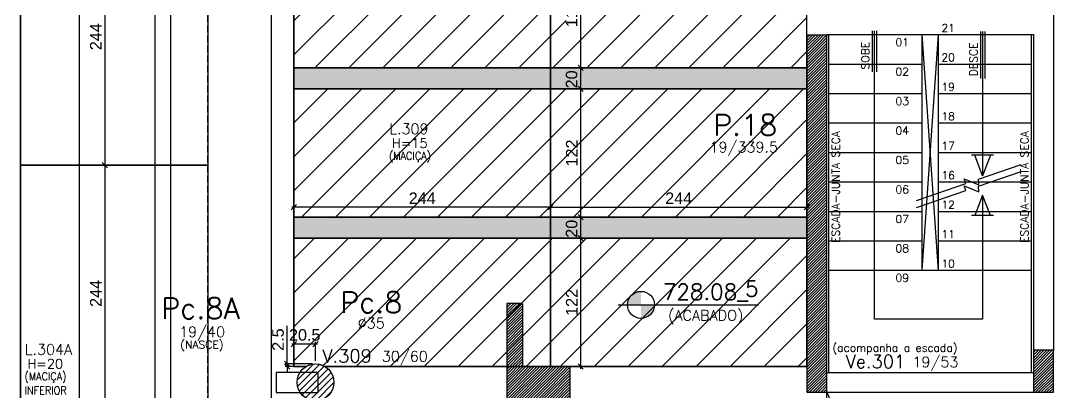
# Model space of a CAD drawing. Extents: x 534 to 8035, y 2354 to 7562.
# Drawn here: x 4747 to 5729, y 5914 to 6268 of the extents above; entities that cross this region are included whole.
import ezdxf
from ezdxf.enums import TextEntityAlignment as Align

# ---------------------------------------------------------------- set-up
doc = ezdxf.new("R2010")
doc.units = 0
doc.linetypes.add('HIDDEN', pattern=[9.525, 6.35, -3.175])
doc.layers.get('0').update_dxf_attribs({"color": 9, "linetype": 'CONTINUOUS'})
doc.layers.get('DEFPOINTS').update_dxf_attribs({"linetype": 'CONTINUOUS'})
for name, color, linetype in [('CORTE-FORMA', 1, 'CONTINUOUS'), ('ESCADA', 8, 'CONTINUOUS'), ('FO-HACHURA_PILAR-CONT', 252, 'CONTINUOUS'), ('FO-HACHURA_PILAR-MORRE', 252, 'CONTINUOUS'), ('FO-TEXTO-LAJES', 152, 'CONTINUOUS'), ('FO-TEXTO-VIGAS', 3, 'CONTINUOUS'), ('NIVEL-ARQUITETURA', 3, 'CONTINUOUS'), ('P-C', 1, 'CONTINUOUS'), ('P-M', 7, 'CONTINUOUS'), ('P-N', 5, 'CONTINUOUS'), ('Painéis', 200, 'CONTINUOUS'), ('Reaproveitamento', 251, 'CONTINUOUS'), ('TEXTO', 3, 'CONTINUOUS'), ('TIRAS REESCORAMENTO', 252, 'CONTINUOUS')]:
    doc.layers.add(name, color=color, linetype=linetype)
for name, color, linetype, lineweight in [('FO-Textos dos pilares', 3, 'CONTINUOUS', 20), ('FO-Vigas', 2, 'CONTINUOUS', 30), ('SEM LAJE', 8, 'CONTINUOUS', 30)]:
    doc.layers.add(name, color=color, linetype=linetype, lineweight=lineweight)
doc.styles.add('ARIAL', font='arial.ttf')
doc.styles.add('ROMANS', font='romans.shx')
doc.dimstyles.new('COTA LAJE', dxfattribs={"dimtxt": 11, "dimasz": 5, "dimexe": 2, "dimexo": 3, "dimgap": 3, "dimtad": 3, "dimdec": 1, "dimzin": 12, "dimdsep": 46, "dimtxsty": 'ARIAL', "dimblk": 'OBLIQUE', "dimcen": 10, "dimdle": 2, "dimclrd": 5, "dimclre": 5, "dimclrt": 2, "dimadec": 0, "dimazin": 3, "dimtfac": 1, "dimtdec": 1, "dimtmove": 0, "dimatfit": 3, "dimldrblk": 'OBLIQUE', "dimfxl": 1, "dimlwd": -1, "dimlwe": -1, "dimarcsym": 1})
pattern_1 = [(45, (-8897.1667, 12460.0115), (-1.32582521, 1.32582521), [])]

# ---------------------------------------------------------------- blocks, each defined once
blk = doc.blocks.new('_Oblique')
at = {"color": 0, "linetype": 'ByBlock', "lineweight": -2}
blk.add_line((-0.5, -0.5), (0.5, 0.5), dxfattribs=at)
blk = doc.blocks.new('*D464')
at = {"layer": 'DEFPOINTS', "color": 0, "linetype": 'Continuous', "transparency": 16777216}
for p in [(5250.68, 6060.83), (5279.49, 6060.83), (5250.68, 5938.83)]:
    blk.add_point(p, dxfattribs=at)
at = {"layer": 'Painéis', "color": 5, "linetype": 'Continuous', "transparency": 16777216}
for p, q in [((5279.49, 5936.83), (5279.49, 6062.83)), ((5253.68, 6060.83), (5281.49, 6060.83)), ((5253.68, 5938.83), (5281.49, 5938.83))]:
    blk.add_line(p, q, dxfattribs=at)
at = {"layer": 'Painéis', "color": 5, "linetype": 'Continuous', "transparency": 16777216, "xscale": 5, "yscale": 5, "zscale": 5}
for p, rotation in [((5279.49, 6060.83), 90), ((5279.49, 5938.83), 270)]:
    blk.add_blockref('_Oblique', p, dxfattribs=dict(at, rotation=rotation))
at = {"layer": 'Painéis', "color": 2, "linetype": 'Continuous', "transparency": 16777216, "insert": (5270.97, 5999.83), "char_height": 11, "attachment_point": 5, "rotation": 90, "style": 'ARIAL'}
blk.add_mtext('122', dxfattribs=at)
blk = doc.blocks.new('*D465')
at = {"layer": 'DEFPOINTS', "color": 0, "linetype": 'Continuous', "transparency": 16777216}
for p in [(5250.68, 6080.83), (5279.49, 6080.83), (5250.68, 6060.83)]:
    blk.add_point(p, dxfattribs=at)
at = {"layer": 'Painéis', "color": 5, "linetype": 'Continuous', "transparency": 16777216}
for p, q in [((5279.49, 6058.83), (5279.49, 6082.83)), ((5253.68, 6080.83), (5281.49, 6080.83)), ((5253.68, 6060.83), (5281.49, 6060.83))]:
    blk.add_line(p, q, dxfattribs=at)
at = {"layer": 'Painéis', "color": 5, "linetype": 'Continuous', "transparency": 16777216, "xscale": 5, "yscale": 5, "zscale": 5}
for p, rotation in [((5279.49, 6080.83), 90), ((5279.49, 6060.83), 270)]:
    blk.add_blockref('_Oblique', p, dxfattribs=dict(at, rotation=rotation))
at = {"layer": 'Painéis', "color": 2, "linetype": 'Continuous', "transparency": 16777216, "insert": (5270.88, 6069.83), "char_height": 11, "attachment_point": 5, "rotation": 90, "style": 'ARIAL'}
blk.add_mtext('20', dxfattribs=at)
blk = doc.blocks.new('*D466')
at = {"layer": 'DEFPOINTS', "color": 0, "linetype": 'Continuous', "transparency": 16777216}
for p in [(5250.68, 6202.83), (5279.49, 6202.83), (5250.68, 6080.83)]:
    blk.add_point(p, dxfattribs=at)
at = {"layer": 'Painéis', "color": 5, "linetype": 'Continuous', "transparency": 16777216}
for p, q in [((5253.68, 6202.83), (5281.49, 6202.83)), ((5279.49, 6078.83), (5279.49, 6204.83)), ((5253.68, 6080.83), (5281.49, 6080.83))]:
    blk.add_line(p, q, dxfattribs=at)
at = {"layer": 'Painéis', "color": 5, "linetype": 'Continuous', "transparency": 16777216, "xscale": 5, "yscale": 5, "zscale": 5}
for p, rotation in [((5279.49, 6202.83), 90), ((5279.49, 6080.83), 270)]:
    blk.add_blockref('_Oblique', p, dxfattribs=dict(at, rotation=rotation))
at = {"layer": 'Painéis', "color": 2, "linetype": 'Continuous', "transparency": 16777216, "insert": (5270.97, 6141.83), "char_height": 11, "attachment_point": 5, "rotation": 90, "style": 'ARIAL'}
blk.add_mtext('122', dxfattribs=at)
blk = doc.blocks.new('*D467')
at = {"layer": 'DEFPOINTS', "color": 0, "linetype": 'Continuous', "transparency": 16777216}
for p in [(5250.68, 6222.83), (5279.49, 6222.83), (5250.68, 6202.83)]:
    blk.add_point(p, dxfattribs=at)
at = {"layer": 'Painéis', "color": 5, "linetype": 'Continuous', "transparency": 16777216}
for p, q in [((5253.68, 6222.83), (5281.49, 6222.83)), ((5279.49, 6200.83), (5279.49, 6224.83)), ((5253.68, 6202.83), (5281.49, 6202.83))]:
    blk.add_line(p, q, dxfattribs=at)
at = {"layer": 'Painéis', "color": 5, "linetype": 'Continuous', "transparency": 16777216, "xscale": 5, "yscale": 5, "zscale": 5}
for p, rotation in [((5279.49, 6222.83), 90), ((5279.49, 6202.83), 270)]:
    blk.add_blockref('_Oblique', p, dxfattribs=dict(at, rotation=rotation))
at = {"layer": 'Painéis', "color": 2, "linetype": 'Continuous', "transparency": 16777216, "insert": (5270.88, 6211.83), "char_height": 11, "attachment_point": 5, "rotation": 90, "style": 'ARIAL'}
blk.add_mtext('20', dxfattribs=at)
blk = doc.blocks.new('*D468')
at = {"layer": 'DEFPOINTS', "color": 0, "linetype": 'Continuous', "transparency": 16777216}
for p in [(5250.68, 6338.33), (5279.49, 6338.33), (5250.68, 6222.83)]:
    blk.add_point(p, dxfattribs=at)
at = {"layer": 'Painéis', "color": 5, "linetype": 'Continuous', "transparency": 16777216}
for p, q in [((5253.68, 6338.33), (5281.49, 6338.33)), ((5279.49, 6220.83), (5279.49, 6340.33)), ((5253.68, 6222.83), (5281.49, 6222.83))]:
    blk.add_line(p, q, dxfattribs=at)
at = {"layer": 'Painéis', "color": 5, "linetype": 'Continuous', "transparency": 16777216, "xscale": 5, "yscale": 5, "zscale": 5}
for p, rotation in [((5279.49, 6338.33), 90), ((5279.49, 6222.83), 270)]:
    blk.add_blockref('_Oblique', p, dxfattribs=dict(at, rotation=rotation))
at = {"layer": 'Painéis', "color": 2, "linetype": 'Continuous', "transparency": 16777216, "insert": (5270.88, 6280.58), "char_height": 11, "attachment_point": 5, "rotation": 90, "style": 'ARIAL'}
blk.add_mtext('115.5', dxfattribs=at)
blk = doc.blocks.new('*D473')
at = {"layer": 'DEFPOINTS', "color": 0, "linetype": 'Continuous', "transparency": 16777216}
for p in [(5494.68, 6090.32), (5250.68, 6080.83), (5494.68, 6080.83)]:
    blk.add_point(p, dxfattribs=at)
at = {"layer": 'Painéis', "color": 5, "linetype": 'Continuous', "transparency": 16777216}
for p, q in [((5250.68, 6083.83), (5250.68, 6092.32)), ((5494.68, 6083.83), (5494.68, 6092.32)), ((5248.68, 6090.32), (5496.68, 6090.32))]:
    blk.add_line(p, q, dxfattribs=at)
at = {"layer": 'Painéis', "color": 5, "linetype": 'Continuous', "transparency": 16777216, "xscale": 5, "yscale": 5, "zscale": 5, "rotation": 180}
blk.add_blockref('_Oblique', (5250.68, 6090.32), dxfattribs=at)
at = {"layer": 'Painéis', "color": 5, "linetype": 'Continuous', "transparency": 16777216, "xscale": 5, "yscale": 5, "zscale": 5}
blk.add_blockref('_Oblique', (5494.68, 6090.32), dxfattribs=at)
at = {"layer": 'Painéis', "color": 2, "linetype": 'Continuous', "transparency": 16777216, "insert": (5372.68, 6098.84), "char_height": 11, "attachment_point": 5, "style": 'ARIAL'}
blk.add_mtext('244', dxfattribs=at)
blk = doc.blocks.new('*D474')
at = {"layer": 'DEFPOINTS', "color": 0, "linetype": 'Continuous', "transparency": 16777216}
for p in [(5006.68, 6090.32), (5006.68, 6080.83), (5250.68, 6080.83)]:
    blk.add_point(p, dxfattribs=at)
at = {"layer": 'Painéis', "color": 5, "linetype": 'Continuous', "transparency": 16777216}
for p, q in [((5006.68, 6083.83), (5006.68, 6092.32)), ((5250.68, 6083.83), (5250.68, 6092.32)), ((5252.68, 6090.32), (5004.68, 6090.32))]:
    blk.add_line(p, q, dxfattribs=at)
at = {"layer": 'Painéis', "color": 5, "linetype": 'Continuous', "transparency": 16777216, "xscale": 5, "yscale": 5, "zscale": 5, "rotation": 180}
blk.add_blockref('_Oblique', (5006.68, 6090.32), dxfattribs=at)
at = {"layer": 'Painéis', "color": 5, "linetype": 'Continuous', "transparency": 16777216, "xscale": 5, "yscale": 5, "zscale": 5}
blk.add_blockref('_Oblique', (5250.68, 6090.32), dxfattribs=at)
at = {"layer": 'Painéis', "color": 2, "linetype": 'Continuous', "transparency": 16777216, "insert": (5128.68, 6098.84), "char_height": 11, "attachment_point": 5, "style": 'ARIAL'}
blk.add_mtext('244', dxfattribs=at)
blk = doc.blocks.new('*D475')
at = {"layer": 'DEFPOINTS', "color": 0, "linetype": 'Continuous', "transparency": 16777216}
for p in [(5000.18, 5941.36), (5018.11, 5938.83), (5027.18, 5941.36)]:
    blk.add_point(p, dxfattribs=at)
at = {"layer": 'Painéis', "color": 5, "linetype": 'Continuous', "transparency": 16777216}
for p, q in [((5000.18, 5941.36), (5000.18, 5977.66)), ((5024.18, 5941.36), (4998.18, 5941.36)), ((5015.11, 5938.83), (4998.18, 5938.83)), ((5000.18, 5938.83), (5000.18, 5941.36)), ((5000.18, 5938.83), (5000.18, 5933.83))]:
    blk.add_line(p, q, dxfattribs=at)
at = {"layer": 'Painéis', "color": 5, "linetype": 'Continuous', "transparency": 16777216, "xscale": 5, "yscale": 5, "zscale": 5}
for p, rotation in [((5000.18, 5941.36), 270), ((5000.18, 5938.83), 90)]:
    blk.add_blockref('_Oblique', p, dxfattribs=dict(at, rotation=rotation))
at = {"layer": 'Painéis', "color": 2, "linetype": 'Continuous', "transparency": 16777216, "insert": (4991.57, 5964.51), "char_height": 11, "attachment_point": 5, "rotation": 90, "style": 'ARIAL'}
blk.add_mtext('2.5', dxfattribs=at)
blk = doc.blocks.new('*D476')
at = {"layer": 'DEFPOINTS', "color": 0, "linetype": 'Continuous', "transparency": 16777216}
for p in [(5006.68, 5960.25), (5006.68, 5938.83), (5027.18, 5941.36)]:
    blk.add_point(p, dxfattribs=at)
at = {"layer": 'Painéis', "color": 5, "linetype": 'Continuous', "transparency": 16777216}
for p, q in [((5029.18, 5960.25), (5004.68, 5960.25)), ((5006.68, 5941.83), (5006.68, 5962.25)), ((5027.18, 5944.36), (5027.18, 5962.25))]:
    blk.add_line(p, q, dxfattribs=at)
at = {"layer": 'Painéis', "color": 5, "linetype": 'Continuous', "transparency": 16777216, "xscale": 5, "yscale": 5, "zscale": 5, "rotation": 180}
blk.add_blockref('_Oblique', (5006.68, 5960.25), dxfattribs=at)
at = {"layer": 'Painéis', "color": 5, "linetype": 'Continuous', "transparency": 16777216, "xscale": 5, "yscale": 5, "zscale": 5}
blk.add_blockref('_Oblique', (5027.18, 5960.25), dxfattribs=at)
at = {"layer": 'Painéis', "color": 2, "linetype": 'Continuous', "transparency": 16777216, "insert": (5016.93, 5968.86), "char_height": 11, "attachment_point": 5, "style": 'ARIAL'}
blk.add_mtext('20.5', dxfattribs=at)
blk = doc.blocks.new('*D684')
at = {"layer": 'DEFPOINTS', "color": 0, "linetype": 'Continuous', "transparency": 16777216}
for p in [(4802.68, 6374.36), (4802.68, 6130.36), (4826.67, 6130.36)]:
    blk.add_point(p, dxfattribs=at)
at = {"layer": 'Painéis', "color": 5, "linetype": 'Continuous', "transparency": 16777216}
for p, q in [((4826.67, 6376.36), (4826.67, 6128.36)), ((4805.68, 6374.36), (4828.67, 6374.36)), ((4805.68, 6130.36), (4828.67, 6130.36))]:
    blk.add_line(p, q, dxfattribs=at)
at = {"layer": 'Painéis', "color": 5, "linetype": 'Continuous', "transparency": 16777216, "xscale": 5, "yscale": 5, "zscale": 5}
for p, rotation in [((4826.67, 6374.36), 90), ((4826.67, 6130.36), 270)]:
    blk.add_blockref('_Oblique', p, dxfattribs=dict(at, rotation=rotation))
at = {"layer": 'Painéis', "color": 2, "linetype": 'Continuous', "transparency": 16777216, "insert": (4818.15, 6252.36), "char_height": 11, "attachment_point": 5, "rotation": 90, "style": 'ARIAL'}
blk.add_mtext('244', dxfattribs=at)
blk = doc.blocks.new('*D685')
at = {"layer": 'DEFPOINTS', "color": 0, "linetype": 'Continuous', "transparency": 16777216}
for p in [(4802.68, 6130.36), (4802.68, 5886.36), (4826.67, 5886.36)]:
    blk.add_point(p, dxfattribs=at)
at = {"layer": 'Painéis', "color": 5, "linetype": 'Continuous', "transparency": 16777216}
for p, q in [((4826.67, 6132.36), (4826.67, 5884.36)), ((4805.68, 6130.36), (4828.67, 6130.36)), ((4805.68, 5886.36), (4828.67, 5886.36))]:
    blk.add_line(p, q, dxfattribs=at)
at = {"layer": 'Painéis', "color": 5, "linetype": 'Continuous', "transparency": 16777216, "xscale": 5, "yscale": 5, "zscale": 5}
for p, rotation in [((4826.67, 6130.36), 90), ((4826.67, 5886.36), 270)]:
    blk.add_blockref('_Oblique', p, dxfattribs=dict(at, rotation=rotation))
at = {"layer": 'Painéis', "color": 2, "linetype": 'Continuous', "transparency": 16777216, "insert": (4818.15, 6008.36), "char_height": 11, "attachment_point": 5, "rotation": 90, "style": 'ARIAL'}
blk.add_mtext('244', dxfattribs=at)

msp = doc.modelspace()

# ---------------------------------------------------------------- hatches: boundary and pattern name
at = {"layer": 'CORTE-FORMA'}
h = msp.add_hatch(dxfattribs=at)
h.set_pattern_fill('ANSI31', color=70, scale=15)
h.set_pattern_definition(pattern_1)
h.paths.add_polyline_path([(5224.19, 5908.83), (5224.19, 5842.33), (5209.19, 5842.33), (5209.19, 5998.83), (5224.19, 5998.83), (5224.19, 5938.83), (5269.19, 5938.83), (5269.19, 5908.83)])
at = {"layer": 'FO-HACHURA_PILAR-CONT'}
h = msp.add_hatch(dxfattribs=at)
h.set_pattern_fill('ANSI31', color=256, scale=15)
h.set_pattern_definition(pattern_1)
h.paths.add_polyline_path([(5513.68, 6253.86), (5504.18, 6253.86), (5494.68, 6253.86), (5494.68, 6084.11), (5494.68, 5914.36), (5504.18, 5914.36), (5513.68, 5914.36), (5513.68, 6084.11)])
h = msp.add_hatch(dxfattribs=at)
h.set_pattern_fill('ANSI31', color=256, scale=15)
h.set_pattern_definition(pattern_1)
h.paths.add_polyline_path([(5729.15, 5954.36), (5719.65, 5954.36), (5710.15, 5954.36), (5710.15, 5934.36), (5710.15, 5914.36), (5719.65, 5914.36), (5729.15, 5914.36), (5729.15, 5934.36)])
at = {"layer": 'FO-HACHURA_PILAR-MORRE'}
h = msp.add_hatch(dxfattribs=at)
h.set_pattern_fill('ANSI31', color=256, scale=35)
h.set_pattern_definition([(45, (-9108.887, 12460.0115), (-3.0935922, 3.0935922), [])])
edge = h.paths.add_edge_path()
edge.add_arc((5027.18, 5923.86), 17.5, 0, 360)
at = {"layer": 'NIVEL-ARQUITETURA'}
h = msp.add_hatch(color=1, dxfattribs=at)
h.paths.add_polyline_path([(5348.67, 5992.58), (5349.64, 5997.49), (5336.82, 5997.49), (5336.82, 5988.56), (5342.14, 5985.92), (5345.89, 5988.42)])
h.paths.add_polyline_path([(5336.82, 5988.56), (5336.82, 5984.66), (5341.72, 5985.64), (5342.14, 5985.92)])
h.paths.add_polyline_path([(5336.82, 6010.31), (5331.91, 6009.34), (5327.75, 6006.56), (5324.97, 6002.4), (5323.99, 5997.49), (5336.82, 5997.49)])
at = {"layer": 'Reaproveitamento', "linetype": 'Continuous'}
h = msp.add_hatch(dxfattribs=at)
h.set_pattern_fill('ANSI31', color=256, scale=7.2)
h.paths.add_polyline_path([(5250.68, 6338.33), (5006.68, 6338.33), (5006.68, 6222.83), (5250.68, 6222.83)])
h = msp.add_hatch(dxfattribs=at)
h.set_pattern_fill('ANSI31', color=256, scale=7.2)
h.paths.add_polyline_path([(5250.68, 6222.83), (5494.68, 6222.83), (5494.68, 6338.33), (5250.68, 6338.33)])
h.paths.add_polyline_path([(5282.5, 6267.83), (5282.5, 6298.96), (5259.83, 6298.96), (5259.83, 6267.83)], flags=16)
h = msp.add_hatch(dxfattribs=at)
h.set_pattern_fill('ANSI31', color=256, scale=7.2)
h.paths.add_polyline_path([(5250.68, 6202.83), (5006.68, 6202.83), (5006.68, 6080.83), (5250.68, 6080.83)])
h = msp.add_hatch(dxfattribs=at)
h.set_pattern_fill('ANSI31', color=256, scale=7.2)
h.paths.add_polyline_path([(5250.68, 6080.83), (5494.68, 6080.83), (5494.68, 6202.83), (5250.68, 6202.83)])
h.paths.add_polyline_path([(5282.5, 6125.83), (5282.5, 6156.96), (5259.83, 6156.96), (5259.83, 6125.83)], flags=24)
h = msp.add_hatch(dxfattribs=at)
h.set_pattern_fill('ANSI31', color=256, scale=7.2)
edge = h.paths.add_edge_path()
edge.add_line((5250.68, 6060.83), (5006.68, 6060.83))
edge.add_line((5006.68, 6060.83), (5006.68, 5938.83))
edge.add_line((5006.68, 5938.83), (5018.11, 5938.83))
edge.add_arc((5027.18, 5923.86), 17.5, 58.77779, 121.22221, ccw=False)
edge.add_line((5036.25, 5938.83), (5209.19, 5938.83))
edge.add_line((5209.19, 5938.83), (5224.19, 5938.83))
edge.add_line((5224.19, 5938.83), (5250.68, 5938.83))
edge.add_line((5250.68, 5938.83), (5250.68, 6060.83))
h = msp.add_hatch(dxfattribs=at)
h.set_pattern_fill('ANSI31', color=256, scale=7.2)
h.paths.add_polyline_path([(5250.68, 5938.83), (5494.68, 5938.83), (5494.68, 6060.83), (5250.68, 6060.83)])
h.paths.add_polyline_path([(5282.5, 5983.83), (5282.5, 6014.96), (5259.83, 6014.96), (5259.83, 5983.83)], flags=24)
at = {"layer": 'TIRAS REESCORAMENTO', "linetype": 'Continuous'}
for points in [[(5250.68, 6222.83), (5006.68, 6222.83), (5006.68, 6202.83), (5250.68, 6202.83)], [(5250.68, 6202.83), (5494.68, 6202.83), (5494.68, 6222.83), (5250.68, 6222.83)], [(5250.68, 6080.83), (5006.68, 6080.83), (5006.68, 6060.83), (5250.68, 6060.83)], [(5250.68, 6060.83), (5494.68, 6060.83), (5494.68, 6080.83), (5250.68, 6080.83)]]:
    msp.add_hatch(color=256, dxfattribs=at).paths.add_polyline_path(points)

# ---------------------------------------------------------------- linework, layer by layer
at = {"layer": 'CORTE-FORMA', "color": 70}
msp.add_line((5224.19, 5998.83), (5209.19, 5998.83), dxfattribs=at)
at = {"layer": 'CORTE-FORMA'}
for p, q in [((5209.19, 5998.83), (5209.19, 5842.33)), ((5224.19, 5998.83), (5224.19, 5938.83)), ((5224.19, 5938.83), (5269.19, 5938.83)), ((5269.19, 5938.83), (5269.19, 5908.83))]:
    msp.add_line(p, q, dxfattribs=at)
at = {"layer": 'ESCADA'}
for p, q in [((5515.68, 5933.36), (5515.68, 6254.36)), ((5604.16, 6254.36), (5604.16, 6030.36)), ((5619.68, 6254.36), (5604.16, 6030.36)), ((5604.16, 6254.36), (5619.68, 6029.86)), ((5619.68, 6254.36), (5619.68, 6029.86)), ((5708.15, 6254.36), (5708.15, 5933.36)), ((5515.68, 6226.36), (5604.18, 6226.36)), ((5619.68, 6226.36), (5708.15, 6226.36)), ((5515.68, 6198.36), (5604.18, 6198.36)), ((5619.68, 6198.36), (5708.15, 6198.36)), ((5515.68, 6170.36), (5604.18, 6170.36)), ((5619.68, 6170.36), (5708.15, 6170.36)), ((5515.68, 6142.36), (5604.18, 6142.36)), ((5619.68, 6142.36), (5708.15, 6142.36)), ((5657.88, 6116.91), (5698.49, 6130.93)), ((5657.88, 6110.22), (5698.49, 6124.23)), ((5515.68, 6114.36), (5604.18, 6114.36)), ((5599.09, 6096.62), (5645.98, 6112.81)), ((5619.68, 6114.36), (5708.15, 6114.36)), ((5645.98, 6112.81), (5644.18, 6117.31)), ((5644.18, 6117.31), (5658.2, 6111.54)), ((5658.2, 6111.54), (5657.88, 6116.91)), ((5599.09, 6089.93), (5645.98, 6106.11)), ((5645.98, 6106.11), (5644.18, 6110.61)), ((5644.18, 6110.61), (5658.2, 6104.84)), ((5658.2, 6104.84), (5657.88, 6110.22)), ((5515.68, 6086.36), (5604.18, 6086.36)), ((5619.68, 6086.36), (5708.15, 6086.36)), ((5515.68, 6058.36), (5604.18, 6058.36)), ((5619.68, 6058.36), (5708.15, 6058.36)), ((5515.68, 6030.36), (5708.15, 6030.36))]:
    msp.add_line(p, q, dxfattribs=at)
at = {"layer": 'FO-Vigas'}
for p, q in [((4874.68, 5154.36), (4874.68, 7080.09)), ((4889.68, 5181.33), (4889.68, 7080.32)), ((4985.18, 5142.36), (4985.18, 7083.34)), ((4746.68, 5154.36), (4746.68, 6452.11)), ((5006.68, 5938.83), (5006.68, 6398.86)), ((5494.68, 6253.86), (5494.68, 6385.36)), ((5729.15, 6385.36), (5729.15, 5954.36)), ((5513.68, 6254.36), (5710.15, 6254.36)), ((5513.68, 6253.86), (5513.68, 6254.36)), ((5710.15, 6254.36), (5710.15, 5954.36)), ((5018.11, 5938.83), (5006.68, 5938.83)), ((5494.68, 5938.83), (5036.25, 5938.83)), ((5005.1, 5933.33), (5004.18, 5933.33)), ((5513.68, 5933.36), (5710.15, 5933.36)), ((5513.68, 5448.36), (5513.68, 5914.36)), ((5513.68, 5914.36), (5710.15, 5914.36))]:
    msp.add_line(p, q, dxfattribs=at)
at = {"layer": 'FO-Vigas', "linetype": 'HIDDEN'}
msp.add_line((4924.68, 5142.36), (4924.68, 7080.66), dxfattribs=at)
at = {"layer": 'NIVEL-ARQUITETURA', "color": 1}
msp.add_line((5315.27, 5997.49), (5448.69, 5997.49), dxfattribs=at)
msp.add_circle((5336.82, 5997.49), 12.83, dxfattribs=at)
at = {"layer": 'P-C'}
for points in [[(5513.68, 6253.86), (5504.18, 6253.86), (5494.68, 6253.86), (5494.68, 6084.11), (5494.68, 5914.36), (5504.18, 5914.36), (5513.68, 5914.36), (5513.68, 6084.11), (5513.68, 6253.86)], [(5729.15, 5954.36), (5719.65, 5954.36), (5710.15, 5954.36), (5710.15, 5934.36), (5710.15, 5914.36), (5719.65, 5914.36), (5729.15, 5914.36), (5729.15, 5934.36), (5729.15, 5954.36)]]:
    msp.add_lwpolyline(points, close=True, dxfattribs=at)
at = {"layer": 'P-M'}
msp.add_circle((5027.18, 5923.86), 17.5, dxfattribs=at)
at = {"layer": 'P-N'}
msp.add_lwpolyline([(4989.68, 5933.33), (4989.68, 5923.83), (4989.68, 5914.33), (5009.68, 5914.33), (5029.68, 5914.33), (5029.68, 5923.83), (5029.68, 5933.33), (5009.68, 5933.33), (4989.68, 5933.33)], close=True, dxfattribs=at)
at = {"layer": 'Painéis', "linetype": 'Continuous'}
for points in [[(4802.68, 6374.36), (4746.68, 6374.36), (4746.68, 6130.36), (4802.68, 6130.36)], [(4924.68, 6130.36), (4802.68, 6130.36), (4802.68, 6374.36), (4924.68, 6374.36)], [(5250.68, 6338.33), (5006.68, 6338.33), (5006.68, 6222.83), (5250.68, 6222.83)], [(5250.68, 6222.83), (5494.68, 6222.83), (5494.68, 6338.33), (5250.68, 6338.33)], [(5250.68, 6222.83), (5006.68, 6222.83), (5006.68, 6202.83), (5250.68, 6202.83)], [(5250.68, 6202.83), (5494.68, 6202.83), (5494.68, 6222.83), (5250.68, 6222.83)], [(5250.68, 6202.83), (5006.68, 6202.83), (5006.68, 6080.83), (5250.68, 6080.83)], [(5250.68, 6080.83), (5494.68, 6080.83), (5494.68, 6202.83), (5250.68, 6202.83)], [(4802.68, 6130.36), (4746.68, 6130.36), (4746.68, 5886.36), (4802.68, 5886.36)], [(4924.68, 5886.36), (4802.68, 5886.36), (4802.68, 6130.36), (4924.68, 6130.36)], [(5250.68, 6080.83), (5006.68, 6080.83), (5006.68, 6060.83), (5250.68, 6060.83)], [(5250.68, 6060.83), (5494.68, 6060.83), (5494.68, 6080.83), (5250.68, 6080.83)], [(5250.68, 5938.83), (5494.68, 5938.83), (5494.68, 6060.83), (5250.68, 6060.83)]]:
    msp.add_lwpolyline(points, close=True, dxfattribs=at)
msp.add_lwpolyline([(5250.68, 6060.83), (5006.68, 6060.83), (5006.68, 5938.83), (5018.11, 5938.83, -0.279414), (5036.25, 5938.83), (5209.19, 5938.83), (5209.19, 5938.83), (5224.19, 5938.83), (5224.19, 5938.83), (5250.68, 5938.83)], format="xyb", close=True, dxfattribs=at)
at = {"layer": 'SEM LAJE'}
msp.add_line((5513.68, 5914.36), (5710.15, 5448.36), dxfattribs=at)
at = {"layer": 'TEXTO', "color": 8}
for p, q in [((5556.92, 6257.8), (5556.92, 6218.97)), ((5558.92, 5983.83), (5558.92, 6257.8)), ((5560.92, 6257.8), (5560.92, 6218.97)), ((5659.81, 6257.31), (5659.81, 6212.63)), ((5661.81, 6257.31), (5661.81, 6120.19)), ((5663.81, 6257.31), (5663.81, 6212.63)), ((5672.31, 6139.7), (5651.31, 6139.7)), ((5661.81, 6120.19), (5654.31, 6139.7)), ((5669.31, 6139.7), (5661.81, 6120.19)), ((5661.81, 6101.86), (5654.31, 6082.34)), ((5661.81, 6101.86), (5661.81, 5983.83)), ((5669.31, 6082.34), (5661.81, 6101.86)), ((5672.31, 6082.34), (5651.31, 6082.34)), ((5661.81, 5983.83), (5558.92, 5983.83))]:
    msp.add_line(p, q, dxfattribs=at)

# ---------------------------------------------------------------- texts
at = {"layer": 'FO-TEXTO-LAJES', "style": 'ROMANS'}
for s, p in [('L.309', (5097.45, 6159.76)), ('L.304A', (4750.68, 5950.06))]:
    msp.add_text(s, height=10, dxfattribs=at).set_placement(p)
at = {"layer": 'FO-TEXTO-LAJES', "color": 3, "style": 'ROMANS'}
for s, p in [('H=15', (5099.88, 6146.68)), ('H=20', (4753.11, 5936.98))]:
    msp.add_text(s, height=9, dxfattribs=at).set_placement(p)
at = {"layer": 'FO-TEXTO-LAJES', "color": 4, "style": 'ROMANS', "width": 0.9}
for s, p in [('(MACIÇA)', (5097.13, 6135.46)), ('(MACIÇA)', (4750.37, 5925.77)), ('INFERIOR', (4750.37, 5912.35))]:
    msp.add_text(s, height=7.5, dxfattribs=at).set_placement(p)
at = {"layer": 'FO-TEXTO-VIGAS', "color": 1, "style": 'ROMANS'}
for s, p in [('V.309', (5033.71, 5942.7)), ('Ve.301', (5531.52, 5937.38))]:
    msp.add_text(s, height=12.5, dxfattribs=at).set_placement(p)
at = {"layer": 'FO-TEXTO-VIGAS', "style": 'ROMANS'}
for s, p in [('30/60', (5090.31, 5943.52)), ('19/53', (5595.11, 5938.2))]:
    msp.add_text(s, height=10, dxfattribs=at).set_placement(p)
at = {"layer": 'FO-Textos dos pilares', "color": 1, "style": 'ROMANS'}
for s, p in [('P.18', (5405.5, 6158.32)), ('Pc.8A', (4880.47, 5984.09)), ('Pc.8', (5050.65, 5989.83))]:
    msp.add_text(s, height=20, dxfattribs=at).set_placement(p)
at = {"layer": 'FO-Textos dos pilares', "color": 3, "style": 'ROMANS'}
for s, p in [('19/339.5', (5402.06, 6142.38)), ('%%C35', (5067.37, 5975.14)), ('19/40', (4897.41, 5966.79))]:
    msp.add_text(s, height=10, dxfattribs=at).set_placement(p)
at = {"layer": 'FO-Textos dos pilares', "color": 4, "style": 'ROMANS'}
msp.add_text('(NASCE)', height=7.5, dxfattribs=at).set_placement((4898.56, 5955.93))
at = {"layer": 'NIVEL-ARQUITETURA', "color": 1, "style": 'ROMANS'}
for s, p in [('728.08_', (5357.67, 6002.35)), ('5', (5435.93, 6005.37))]:
    msp.add_text(s, height=15, dxfattribs=at).set_placement(p)
at = {"layer": 'NIVEL-ARQUITETURA', "color": 3, "style": 'ROMANS'}
msp.add_text('(ACABADO)', height=10, dxfattribs=at).set_placement((5398.43, 5982.61), align=Align.CENTER)
at = {"layer": 'TEXTO', "color": 4, "style": 'ROMANS'}
for s, p in [('21', (5622.66, 6256.87)), ('01', (5578.99, 6243.39)), ('20', (5622.66, 6228.93)), ('02', (5578.99, 6215.39)), ('19', (5622.66, 6200.93)), ('03', (5578.99, 6187.39)), ('18', (5622.66, 6172.93)), ('04', (5578.99, 6159.39)), ('17', (5622.66, 6144.93)), ('05', (5578.99, 6131.39)), ('16', (5622.66, 6116.93)), ('06', (5578.99, 6103.39)), ('12', (5622.66, 6088.93)), ('07', (5578.99, 6075.39)), ('11', (5622.66, 6060.93)), ('08', (5578.99, 6047.39)), ('10', (5622.66, 6032.93)), ('09', (5578.99, 6019.39)), ('(acompanha a escada)', (5519.01, 5952.93))]:
    msp.add_text(s, height=7.5, dxfattribs=at).set_placement(p)
for s, p in [('SOBE', (5554.05, 6221.19)), ('DESCE', (5656.94, 6214.7)), ('ESCADA-JUNTA SECA', (5525.88, 6056.32)), ('ESCADA-JUNTA SECA', (5705.47, 6056.32))]:
    msp.add_text(s, height=7.5, rotation=90, dxfattribs=at).set_placement(p)

# ---------------------------------------------------------------- dimensions: what is measured, and where the dimension line sits
at = {"layer": 'Painéis', "linetype": 'Continuous'}
for base, p1, p2, picture, middle in [((4826.67, 6130.36), (4802.68, 6374.36), (4802.68, 6130.36), '*D684', (4818.15, 6252.36)), ((4826.67, 5886.36), (4802.68, 6130.36), (4802.68, 5886.36), '*D685', (4818.15, 6008.36))]:
    dim = msp.add_linear_dim(base=base, p1=p1, p2=p2, angle=90, dimstyle='COTA LAJE', override={"dimtmove": 1}, dxfattribs=at)
    dim.commit()
    dim.dimension.update_dxf_attribs({"geometry": picture, "text_midpoint": middle})
for base, p1, p2, picture, middle in [((5279.49, 6338.33), (5250.68, 6222.83), (5250.68, 6338.33), '*D468', (5270.88, 6280.58)), ((5279.49, 6202.83), (5250.68, 6080.83), (5250.68, 6202.83), '*D466', (5270.97, 6141.83)), ((5279.49, 6060.83), (5250.68, 5938.83), (5250.68, 6060.83), '*D464', (5270.97, 5999.83)), ((5000.18, 5941.36), (5018.11, 5938.83), (5027.18, 5941.36), '*D475', (4991.57, 5964.51))]:
    dim = msp.add_linear_dim(base=base, p1=p1, p2=p2, angle=90, dimstyle='COTA LAJE', dxfattribs=at)
    dim.commit()
    dim.dimension.update_dxf_attribs({"geometry": picture, "text_midpoint": middle})
for base, p1, p2, picture, middle in [((5279.49, 6222.83), (5250.68, 6202.83), (5250.68, 6222.83), '*D467', (5279.49, 6211.83)), ((5279.49, 6080.83), (5250.68, 6060.83), (5250.68, 6080.83), '*D465', (5279.49, 6069.83))]:
    dim = msp.add_linear_dim(base=base, p1=p1, p2=p2, angle=90, dimstyle='COTA LAJE', dxfattribs=at)
    dim.commit()
    dim.dimension.update_dxf_attribs({"geometry": picture, "text_midpoint": middle, "dimtype": 160})
for base, p2, picture, middle in [((5006.68, 6090.32), (5006.68, 6080.83), '*D474', (5128.68, 6098.84)), ((5494.68, 6090.32), (5494.68, 6080.83), '*D473', (5372.68, 6098.84))]:
    dim = msp.add_linear_dim(base=base, p1=(5250.68, 6080.83), p2=p2, dimstyle='COTA LAJE', dxfattribs=at)
    dim.commit()
    dim.dimension.update_dxf_attribs({"geometry": picture, "text_midpoint": middle})
dim = msp.add_linear_dim(base=(5006.68, 5960.25), p1=(5027.18, 5941.36), p2=(5006.68, 5938.83), dimstyle='COTA LAJE', dxfattribs=at)
dim.commit()
dim.dimension.update_dxf_attribs({"geometry": '*D476', "text_midpoint": (5016.93, 5960.25), "dimtype": 160})

doc.saveas('drawing.dxf')
